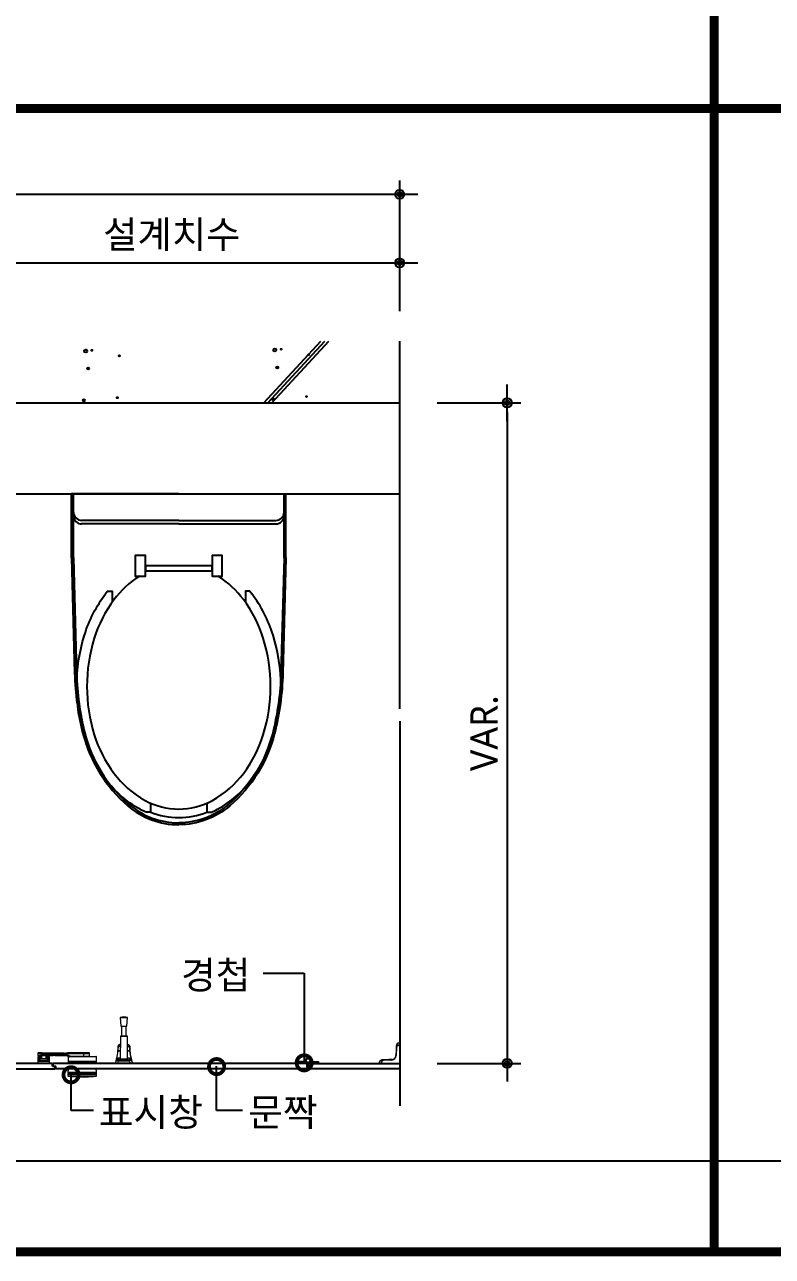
# Model space of a CAD drawing. Extents: x -256 to 8104, y -176 to 5714.
# Drawn here: x 3809 to 4629, y 2764 to 4116 of the extents above; entities that cross this region are included whole.
import ezdxf
from ezdxf.enums import TextEntityAlignment as Align

# ---------------------------------------------------------------- set-up
doc = ezdxf.new("R2010")
doc.units = 0
doc.header["$LTSCALE"] = 30
doc.layers.get('0').update_dxf_attribs({"linetype": 'CONTINUOUS'})
doc.layers.get('DEFPOINTS').update_dxf_attribs({"linetype": 'CONTINUOUS'})
for name, color, linetype in [('0_toilet', 6, 'CONTINUOUS'), ('DIM', 7, 'CONTINUOUS'), ('HAT', 8, 'CONTINUOUS'), ('경첩', 4, 'CONTINUOUS'), ('문자', 3, 'CONTINUOUS'), ('부자재', 4, 'CONTINUOUS'), ('옷걸이', 4, 'CONTINUOUS'), ('잠금쇠(회전형)', 4, 'CONTINUOUS'), ('치수', 1, 'CONTINUOUS'), ('해치', 8, 'CONTINUOUS')]:
    doc.layers.add(name, color=color, linetype=linetype)
doc.styles.add('돋움', font='malgun.ttf')
doc.dimstyles.new('10', dxfattribs={"dimscale": 10, "dimtxt": 3, "dimasz": 1, "dimexe": 1.5, "dimexo": 2, "dimgap": 1, "dimtad": 1, "dimdec": 0, "dimlunit": 6, "dimtxsty": '돋움', "dimblk": 'DIMDOT', "dimcen": -1, "dimdle": 1.5, "dimclrt": 3, "dimazin": 3, "dimtfac": 1, "dimtdec": 0, "dimtix": 1, "dimtmove": 2, "dimatfit": 3, "dimldrblk": 'DIMDOT', "dimarcsym": 0})

# ---------------------------------------------------------------- blocks, each defined once
blk = doc.blocks.new('DIMDOT')
at = {"linetype": 'Continuous'}
blk.add_line((-2, 0), (2, 0), dxfattribs=at)
for radius in [0.5, 0.25]:
    blk.add_circle((0, 0), radius, dxfattribs=at)
blk = doc.blocks.new('*D588')
at = {"layer": 'DEFPOINTS', "color": 0}
for p in [(32562.7, -3123.2), (32562.7, -3848.2), (32659.6, -3848.2)]:
    blk.add_point(p, dxfattribs=at)
at = {"layer": 'DIM', "color": 0, "lineweight": -2, "ltscale": 10}
for p, q in [((32582.7, -3123.2), (32674.6, -3123.2)), ((32659.6, -3133.2), (32659.6, -3838.2)), ((32582.7, -3848.2), (32674.6, -3848.2))]:
    blk.add_line(p, q, dxfattribs=at)
at = {"layer": 'DIM', "color": 0, "lineweight": -2, "xscale": 10, "yscale": 10, "zscale": 10}
for p, rotation in [((32659.6, -3123.2), 90), ((32659.6, -3848.2), 270)]:
    blk.add_blockref('DIMDOT', p, dxfattribs=dict(at, rotation=rotation))
at = {"layer": 'DIM', "color": 3, "insert": (32634.4, -3485.7), "char_height": 30, "attachment_point": 5, "rotation": 90, "style": '돋움'}
blk.add_mtext('VAR.', dxfattribs=at)
blk = doc.blocks.new('_DOTSMALL')
at = {"color": 0, "linetype": 'ByBlock', "const_width": 0.5}
blk.add_lwpolyline([(-0.0625, 0, 1), (0.0625, 0, 1)], format="xyb", close=True, dxfattribs=at)
blk = doc.blocks.new('A$C63EC304E')
at = {"layer": '치수', "color": 1, "xscale": 2.5, "yscale": 2.5, "zscale": 2.5, "rotation": 234.3098741996962}
blk.add_blockref('_DOTSMALL', (0.31, 0.31), dxfattribs=at)
blk = doc.blocks.new('A$C2BC9653E')
at = {"layer": '치수', "xscale": 0.3333333333333333, "yscale": 0.3333333333333333, "zscale": 0.3333333333333333}
blk.add_blockref('A$C63EC304E', (0, 0), dxfattribs=at)
blk = doc.blocks.new('A$C7FC71301')
at = {"layer": '치수', "rotation": 180}
blk.add_blockref('A$C2BC9653E', (0.208, 0.208), dxfattribs=at)
blk = doc.blocks.new('A$C4A20372B')
at = {"layer": '치수'}
blk.add_blockref('A$C7FC71301', (0, 0), dxfattribs=at)
blk = doc.blocks.new('A$C566469F5')
at = {"layer": '치수'}
blk.add_blockref('A$C4A20372B', (0, 0), dxfattribs=at)
blk = doc.blocks.new('A$C7E317CD4')
at = {"layer": '해치', "xscale": 2, "yscale": 2, "zscale": 2}
blk.add_blockref('A$C566469F5', (0, 0), dxfattribs=at)
blk = doc.blocks.new('A$C601D7F27')
at = {"layer": '치수'}
blk.add_blockref('A$C7E317CD4', (0, 0), dxfattribs=at)
blk = doc.blocks.new('A$C38802C08')
at = {"layer": '치수'}
blk.add_blockref('A$C601D7F27', (0, 0), dxfattribs=at)
blk = doc.blocks.new('*D589')
at = {"layer": 'DEFPOINTS', "color": 0}
for p in [(32541.7, -2969.6), (32041.7, -3042.7), (32541.7, -3042.7)]:
    blk.add_point(p, dxfattribs=at)
at = {"layer": 'DIM', "color": 0, "lineweight": -2, "ltscale": 10}
for p, q in [((32041.7, -3022.7), (32041.7, -2954.6)), ((32541.7, -3022.7), (32541.7, -2954.6)), ((32051.7, -2969.6), (32531.7, -2969.6))]:
    blk.add_line(p, q, dxfattribs=at)
at = {"layer": 'DIM', "color": 0, "lineweight": -2, "xscale": 10, "yscale": 10, "zscale": 10, "rotation": 180}
blk.add_blockref('DIMDOT', (32041.7, -2969.6), dxfattribs=at)
at = {"layer": 'DIM', "color": 0, "lineweight": -2, "xscale": 10, "yscale": 10, "zscale": 10}
blk.add_blockref('DIMDOT', (32541.7, -2969.6), dxfattribs=at)
at = {"layer": 'DIM', "color": 3, "insert": (32291.7, -2940), "char_height": 30, "attachment_point": 5, "style": '돋움'}
blk.add_mtext('설계치수', dxfattribs=at)
blk = doc.blocks.new('*D590')
at = {"layer": 'DEFPOINTS', "color": 0}
for p in [(32541.7, -2894.3), (31041.7, -3042.7), (32541.7, -3042.7)]:
    blk.add_point(p, dxfattribs=at)
at = {"layer": 'DIM', "color": 0, "lineweight": -2, "ltscale": 10}
for p, q in [((31041.7, -3022.7), (31041.7, -2879.3)), ((32541.7, -3022.7), (32541.7, -2879.3)), ((31051.7, -2894.3), (32531.7, -2894.3))]:
    blk.add_line(p, q, dxfattribs=at)
at = {"layer": 'DIM', "color": 0, "lineweight": -2, "xscale": 10, "yscale": 10, "zscale": 10, "rotation": 180}
blk.add_blockref('DIMDOT', (31041.7, -2894.3), dxfattribs=at)
at = {"layer": 'DIM', "color": 0, "lineweight": -2, "xscale": 10, "yscale": 10, "zscale": 10}
blk.add_blockref('DIMDOT', (32541.7, -2894.3), dxfattribs=at)
at = {"layer": 'DIM', "color": 3, "insert": (31791.7, -2864.6), "char_height": 30, "attachment_point": 5, "style": '돋움'}
blk.add_mtext('설계치수', dxfattribs=at)
blk = doc.blocks.new('A$C10E41893')
at = {"layer": '부자재'}
for p, q in [((6.5, 0), (6.5, 196)), ((123.3, 196), (6.5, 196)), ((123.3, 192.5), (6.5, 192.5)), ((54.8, 0), (54.8, 177.5)), ((61.4, 0), (61.4, 177.5)), ((6.5, 0), (6.5, -196)), ((54.8, 0), (54.8, -177.5)), ((61.4, 0), (61.4, -177.5)), ((123.3, -192.5), (6.5, -192.5)), ((123.3, -196), (6.5, -196))]:
    blk.add_line(p, q, dxfattribs=at)
for points in [[(122.7, 196, -0.012538), (123.3, 196), (334.6, 190.3, -0.055395), (444.7, 175.1, -0.154276), (576.9, 93.3, -0.179504), (611.5, 0, -0.179504)], [(122.8, 192.5, -0.012538), (123.2, 192.5), (334.5, 186.8, -0.055395), (443.8, 171.7, -0.154276), (574.3, 91, -0.179504), (608, 0, -0.179504)], [(572, 51.4), (588.8, 51.4), (588.8, 59.6, 0.021185), (583.3, 70.7, 0.106084), (528.4, 133.7, 0.085733), (452.6, 172.4, 0.075373), (358.7, 186.6, 0.075373), (264.8, 172.4, 0.085733), (189, 133.7, 0.007337), (184.4, 130.1), (184.4, 122), (204.7, 122)], [(156.7, -72, 0.089162), (200.2, -118.7, 0.085733), (270.3, -154.5, 0.075373), (358.7, -167.9, 0.075373), (447.1, -154.5, 0.085733), (517.2, -118.7, 0.106084), (567, -61.6, 0.126931), (582.8, 0, 0.126931), (567, 61.6, 0.106084), (517.2, 118.7, 0.085733), (447.1, 154.5, 0.075373), (358.7, 167.9, 0.075373), (270.3, 154.5, 0.085733), (200.2, 118.7, 0.089162), (156.7, 72)], [(588.8, -51.4, 0.090214), (598.2, 0, 0.090214), (588.8, 51.4, 0.106084)], [(122.7, -196, 0.012538), (123.3, -196), (334.6, -190.3, 0.055395), (444.7, -175.1, 0.154276), (576.9, -93.3, 0.179504), (611.5, 0, 0.179504)], [(122.8, -192.5, 0.012538), (123.2, -192.5), (334.5, -186.8, 0.055395), (443.8, -171.7, 0.154276), (574.3, -91, 0.179504), (608, 0, 0.179504)], [(572, -51.4), (588.8, -51.4), (588.8, -59.6, -0.021185), (583.3, -70.7, -0.106084), (528.4, -133.7, -0.085733), (452.6, -172.4, -0.075373), (358.7, -186.6, -0.075373), (264.8, -172.4, -0.085733), (189, -133.7, -0.007337), (184.4, -130.1), (184.4, -122), (204.7, -122)]]:
    blk.add_lwpolyline(points, format="xyb", dxfattribs=at)
blk.add_lwpolyline([(138, -60.8), (119.3, -60.8), (119.3, -79.5), (156.7, -79.5), (156.7, -60.8), (138, -60.8), (147.3, -60.8), (147.3, 60.8), (138, 60.8), (156.7, 60.8), (156.7, 79.5), (119.3, 79.5), (119.3, 60.8), (138, 60.8), (138, -60.8), (119.3, -60.8)], dxfattribs=at)
for centre, start, end in [((39.8, 177.5), 0, 90), ((46.4, 177.5), 0, 90), ((39.8, -177.5), 270, 0), ((46.4, -177.5), 270, 0)]:
    blk.add_arc(centre, 15, start, end, dxfattribs=at)
blk = doc.blocks.new('AURA_23', base_point=(28321.5, -6824.2))
for p, q in [((32541.7, -3459), (32541.7, -3055.4)), ((31041.7, -3123.2), (32541.7, -3123.2)), ((31041.7, -3223.2), (32541.7, -3223.2)), ((32541.7, -3472.4), (32541.7, -3894.9))]:
    blk.add_line(p, q)
at = {"color": 8}
for p, q in [((30805.6, -3955), (32768.2, -3955)), ((32768.2, -3955), (34153.5, -3955))]:
    blk.add_line(p, q, dxfattribs=at)
at = {"color": 8, "const_width": 10}
for points in [[(32886.6, -4055), (32886.6, -1285.8)], [(30805.6, -2800.1), (34153.5, -2800.1)], [(28368.9, -4055), (34153.5, -4055)]]:
    blk.add_lwpolyline(points, dxfattribs=at)
at = {"layer": '0_toilet'}
for p, q in [((32160.7, -3848.2), (31931.7, -3848.2)), ((32160.7, -3851.2), (32160.7, -3848.2)), ((32160.7, -3851.2), (32164.4, -3851.2)), ((32440.3, -3848.2), (32161.4, -3848.2)), ((32161.4, -3851.2), (32161.4, -3848.2)), ((32163.7, -3854.2), (32163.7, -3851.2)), ((32164.4, -3854.2), (32164.4, -3851.2)), ((32440.3, -3854.2), (32440.3, -3848.2)), ((32441.8, -3848.2), (32541.7, -3848.2)), ((32441.8, -3854.2), (32441.8, -3848.2)), ((31931.7, -3854.2), (32163.7, -3854.2)), ((32440.3, -3854.2), (32164.4, -3854.2)), ((32541.7, -3854.2), (32441.8, -3854.2))]:
    blk.add_line(p, q, dxfattribs=at)
at = {"layer": '경첩', "color": 4, "linetype": 'Continuous', "lineweight": 15}
for p, q in [((32540.6, -3825.9), (32540.6, -3825.7)), ((32541.7, -3825.7), (32540.6, -3825.7)), ((32541.7, -3825.9), (32541.7, -3825.7)), ((32537.5, -3838.7), (32537.4, -3839.4)), ((32537.6, -3836.6), (32537.5, -3837)), ((32537.5, -3837), (32537.8, -3837.3)), ((32537.5, -3837.3), (32537.8, -3837.5)), ((32537.5, -3837.3), (32537.5, -3838.2)), ((32537.5, -3838.2), (32537.7, -3838.4)), ((32537.5, -3838.2), (32537.5, -3838.3)), ((32537.5, -3838.3), (32537.7, -3838.5)), ((32537.5, -3838.3), (32537.5, -3838.6)), ((32537.5, -3838.6), (32537.7, -3838.9)), ((32537.5, -3838.6), (32537.5, -3838.7)), ((32537.5, -3838.7), (32537.7, -3839)), ((32537.7, -3833.7), (32537.6, -3836.6)), ((32537.6, -3836.6), (32537.8, -3836.8)), ((32537.6, -3836.6), (32537.8, -3836.9)), ((32538.1, -3830.4), (32537.7, -3839.4)), ((32537.7, -3832.7), (32538, -3833)), ((32537.7, -3832.7), (32537.7, -3833.4)), ((32537.7, -3833.4), (32538, -3833.6)), ((32537.7, -3833.7), (32537.9, -3834)), ((32537.9, -3829), (32537.8, -3831.7)), ((32537.8, -3831.7), (32538, -3832)), ((32537.8, -3832.4), (32538, -3832.6)), ((32537.9, -3829), (32538.2, -3829.3)), ((32537.9, -3839.4), (32538.4, -3830.4)), ((32538, -3828.4), (32538.2, -3828.6)), ((32538.2, -3827.9), (32538.1, -3830.4)), ((32538.4, -3829.4), (32538.5, -3827.9)), ((32540.5, -3828.2), (32540.5, -3828.1)), ((32540.5, -3828.1), (32541.7, -3828.1)), ((32540.5, -3828.2), (32540.5, -3828.4)), ((32541.7, -3828.2), (32540.5, -3828.2)), ((32540.5, -3828.4), (32541.7, -3828.4)), ((32540.6, -3825.9), (32541.7, -3825.9)), ((32541.7, -3828.1), (32541.7, -3825.9)), ((32541.7, -3828.4), (32541.7, -3828.2)), ((32541.7, -3828.4), (32541.7, -3846.7)), ((32519.5, -3847), (32519.2, -3847)), ((32519.2, -3847), (32519.2, -3848.2)), ((32519.2, -3848.2), (32519.5, -3848.2)), ((32519.5, -3848.2), (32519.5, -3847)), ((32519.5, -3848.2), (32521.6, -3848.2)), ((32523.9, -3844.6), (32521.4, -3844.7)), ((32521.5, -3844.9), (32522.9, -3844.9)), ((32521.6, -3848.2), (32521.6, -3846.9)), ((32521.6, -3846.9), (32521.7, -3846.9)), ((32521.7, -3846.9), (32522, -3846.9)), ((32521.7, -3846.9), (32521.7, -3848.2)), ((32521.7, -3848.2), (32522, -3848.2)), ((32521.9, -3844.5), (32522, -3844.4)), ((32521.9, -3844.5), (32522.1, -3844.7)), ((32525.2, -3844.3), (32522, -3844.4)), ((32522, -3848.2), (32522, -3846.9)), ((32540.2, -3848.2), (32522, -3848.2)), ((32532.9, -3844.2), (32523.9, -3844.6)), ((32524, -3844.8), (32532.9, -3844.4)), ((32525.2, -3844.3), (32525.5, -3844.5)), ((32525.9, -3844.2), (32526.2, -3844.5)), ((32526.3, -3844.2), (32526.5, -3844.5)), ((32529.6, -3844.1), (32526.9, -3844.2)), ((32526.9, -3844.2), (32527.2, -3844.4)), ((32529.6, -3844.1), (32529.9, -3844.3)), ((32530.3, -3844), (32530.5, -3844.3)), ((32530.6, -3844), (32530.9, -3844.2)), ((32532.7, -3843.9), (32531.3, -3844)), ((32531.3, -3844), (32531.6, -3844.2)), ((32532.7, -3843.9), (32532.9, -3844.2)), ((32532.9, -3843.9), (32532.7, -3843.9)), ((32533.9, -3843.7), (32534.1, -3843.9)), ((32534.4, -3843.6), (32534.6, -3843.8)), ((32534.7, -3843.5), (32534.9, -3843.7)), ((32535.2, -3843.2), (32535.3, -3843.4)), ((32535.4, -3843.1), (32535.5, -3843.3)), ((32536.5, -3842), (32536.6, -3842.2)), ((32536.6, -3841.8), (32536.8, -3842)), ((32536.9, -3841.4), (32537.1, -3841.6)), ((32537, -3841.2), (32537.2, -3841.4)), ((32537.2, -3840.8), (32537.4, -3841)), ((32537.5, -3840.5), (32537.3, -3840.2)), ((32537.3, -3840.2), (32537.5, -3840.4)), ((32537.4, -3839.6), (32537.6, -3839.9)), ((32537.4, -3839.9), (32537.6, -3840.1))]:
    blk.add_line(p, q, dxfattribs=at)
at = {"layer": '경첩', "color": 4, "linetype": 'Continuous', "lineweight": 15, "flags": 128}
for points in [[(32537.5, -3837), (32537.5, -3837.1), (32537.5, -3837.2), (32537.5, -3837.3)], [(32537.6, -3836.6), (32537.6, -3836.6), (32537.6, -3836.6)], [(32537.8, -3831.7), (32537.8, -3831.8), (32537.8, -3832), (32537.8, -3832.1), (32537.8, -3832.2), (32537.8, -3832.3), (32537.8, -3832.3), (32537.8, -3832.4), (32537.8, -3832.4)], [(32537.9, -3828.5), (32538, -3828.5), (32538, -3828.5), (32538, -3828.5), (32538, -3828.4), (32538, -3828.4), (32538, -3828.4), (32538, -3828.4), (32538, -3828.4)], [(32537.9, -3828.5), (32537.9, -3828.6), (32537.9, -3828.7), (32537.9, -3828.9), (32537.9, -3829)], [(32538.1, -3830.4), (32538.1, -3830.4), (32538.1, -3830.4), (32538.1, -3830.4), (32538.2, -3830.4), (32538.2, -3830.4), (32538.3, -3830.4), (32538.3, -3830.4), (32538.4, -3830.4)], [(32538.5, -3827.9), (32538.4, -3827.9), (32538.4, -3827.9), (32538.3, -3827.9), (32538.3, -3827.9), (32538.3, -3827.9), (32538.2, -3827.9), (32538.2, -3827.9), (32538.2, -3827.9)], [(32521.5, -3844.9), (32521.5, -3844.9), (32521.5, -3844.8), (32521.5, -3844.8), (32521.5, -3844.8), (32521.5, -3844.7), (32521.4, -3844.7), (32521.4, -3844.7), (32521.4, -3844.7)], [(32523.9, -3844.6), (32523.9, -3844.6), (32523.9, -3844.6), (32524, -3844.6), (32524, -3844.6), (32524, -3844.7), (32524, -3844.7), (32524, -3844.8), (32524, -3844.8)], [(32525.9, -3844.2), (32525.9, -3844.2), (32525.9, -3844.2), (32525.8, -3844.2), (32525.7, -3844.2), (32525.6, -3844.2), (32525.5, -3844.3), (32525.4, -3844.3), (32525.2, -3844.3)], [(32526.9, -3844.2), (32526.8, -3844.2), (32526.7, -3844.2), (32526.6, -3844.2), (32526.5, -3844.2), (32526.4, -3844.2), (32526.3, -3844.2), (32526.3, -3844.2), (32526.3, -3844.2), (32526.3, -3844.2)], [(32530.3, -3844), (32530.3, -3844), (32530.3, -3844), (32530.2, -3844), (32530.1, -3844), (32530, -3844), (32529.9, -3844), (32529.8, -3844.1), (32529.6, -3844.1)], [(32531.3, -3844), (32531.2, -3844), (32531.1, -3844), (32530.9, -3844), (32530.8, -3844), (32530.8, -3844), (32530.7, -3844), (32530.7, -3844), (32530.6, -3844)], [(32532.9, -3844.2), (32532.9, -3844.2), (32532.9, -3844.2), (32532.9, -3844.2), (32532.9, -3844.2), (32532.9, -3844.3), (32532.9, -3844.3), (32532.9, -3844.4), (32532.9, -3844.4)], [(32537.3, -3840.2), (32537.3, -3840.2), (32537.3, -3840.2)], [(32537.4, -3839.6), (32537.4, -3839.8), (32537.4, -3839.9)], [(32537.7, -3839.4), (32537.7, -3839.4), (32537.7, -3839.4), (32537.7, -3839.4), (32537.8, -3839.4), (32537.8, -3839.4), (32537.8, -3839.4), (32537.9, -3839.4), (32537.9, -3839.4)]]:
    blk.add_lwpolyline(points, dxfattribs=at)
at = {"layer": '경첩', "color": 4, "linetype": 'Continuous', "lineweight": 15}
for centre, radius, start, end in [((32540.6, -3828), 2.35, 90, 177.3017), ((32540.5, -3830.5), 2.35, 90, 177.3017), ((32540.5, -3830.5), 2.1, 90, 177.3017), ((32540.6, -3828), 2.1, 90, 177.3017), ((32521.6, -3847), 2.35, 92.6983, 180), ((32521.6, -3847), 2.1, 92.6983, 180), ((32524.1, -3846.9), 2.35, 92.6983, 180), ((32524.1, -3846.9), 2.1, 92.6983, 180), ((32532.7, -3839.2), 5.25, 272.6983, 357.3017), ((32532.7, -3839.2), 5, 272.6983, 357.3017), ((32532.7, -3839.2), 4.75, 272.6983, 285), ((32532.7, -3839.2), 4.75, 284.9998, 291.7506), ((32532.7, -3839.2), 4.75, 294.9948, 301.2998), ((32532.7, -3839.2), 4.75, 301.2991, 304.3858), ((32532.7, -3839.2), 4.75, 304.3849, 322.5608), ((32532.7, -3839.2), 4.75, 322.5612, 325.6145), ((32532.7, -3839.2), 4.75, 325.6151, 331.8264), ((32532.7, -3839.2), 4.75, 335.0052, 340.234), ((32532.7, -3839.2), 4.75, 340.234, 346.7569), ((32532.7, -3839.2), 4.75, 346.8377, 351.3944), ((32532.7, -3839.2), 4.75, 354.0912, 357.3017), ((32540.2, -3846.7), 1.5, 270, 0)]:
    blk.add_arc(centre, radius, start, end, dxfattribs=at)
at = {"layer": '부자재'}
for p, q in [((32429.6, -3847.3), (32429.6, -3848.2)), ((32440.3, -3848.2), (32429.6, -3848.2)), ((32437.4, -3846.1), (32430.2, -3846.6)), ((32430.9, -3847.1), (32430.9, -3848.2)), ((32441.1, -3847.6), (32441.1, -3848.4)), ((32441.3, -3848.4), (32441.1, -3848.4)), ((32441.3, -3847.6), (32441.3, -3848.4)), ((32441.8, -3848.1), (32441.8, -3848.2)), ((32441.8, -3848.2), (32452.8, -3848.2)), ((32444.1, -3846), (32452.2, -3846.6)), ((32451.5, -3847.1), (32451.5, -3848.2)), ((32452.8, -3847.3), (32452.8, -3848.2))]:
    blk.add_line(p, q, dxfattribs=at)
at = {"layer": '부자재', "color": 1}
blk.add_circle((32441.2, -3845), 2.34, dxfattribs=at)
at = {"layer": '부자재'}
for centre, radius, start, end in [((32430.3, -3847.3), 0.7, 101.7765, 181.6712), ((32431.7, -3847.3), 0.884, 113.4077, 164.5497), ((32437.3, -3844.8), 1.29, 272.9231, 352.4724), ((32441.2, -3845), 2.62, 270, 180), ((32441.6, -3849.2), 1.65, 102.5267, 141.5475), ((32440.8, -3849.2), 1.65, 43.1003, 77.4733), ((32441.3, -3845.3), 2.86, 280.084, 345.9792), ((32445.1, -3844.8), 1.29, 187.5276, 267.0769), ((32450.7, -3847.3), 0.884, 15.4503, 67.3004), ((32452.1, -3847.3), 0.7, 358.3288, 78.2235)]:
    blk.add_arc(centre, radius, start, end, dxfattribs=at)
at = {"layer": '옷걸이', "lineweight": 15}
for p, q in [((32235.1, -3797.8), (32235.9, -3807.3)), ((32235.1, -3797.8), (32243.1, -3797.8)), ((32242.4, -3807.3), (32243.1, -3797.8)), ((32235.9, -3807.3), (32242.4, -3807.3)), ((32236.6, -3807.3), (32236.6, -3818.2)), ((32241.6, -3818.2), (32241.6, -3807.3)), ((32235.4, -3818.4), (32235.2, -3843.7)), ((32242.9, -3818.4), (32235.4, -3818.4)), ((32235.6, -3818.2), (32239.1, -3818.2)), ((32239.1, -3818.2), (32242.6, -3818.2)), ((32243.1, -3843.7), (32242.9, -3818.4)), ((32235.2, -3834.6), (32232.8, -3834.6)), ((32232.9, -3833.9), (32235.2, -3833.9)), ((32235.3, -3827.5), (32235.2, -3827.5)), ((32235.2, -3827.5), (32235.2, -3827.6)), ((32235.3, -3827.6), (32235.2, -3827.6)), ((32235.2, -3829.2), (32235.2, -3829.5)), ((32235.2, -3829.2), (32235.3, -3829.2)), ((32235.3, -3829.5), (32235.2, -3829.5)), ((32243.1, -3827.5), (32243, -3827.5)), ((32243.1, -3827.6), (32243, -3827.6)), ((32243, -3829.2), (32243, -3829.5)), ((32243, -3829.2), (32243, -3829.2)), ((32243, -3829.5), (32243, -3829.5)), ((32243, -3833.9), (32245.4, -3833.9)), ((32245.5, -3834.6), (32243, -3834.6)), ((32243.1, -3827.5), (32243.1, -3827.6)), ((32229.6, -3848.2), (32230.5, -3845.6)), ((32232, -3848.2), (32229.6, -3848.2)), ((32230.5, -3845.6), (32230.5, -3845.6)), ((32230.5, -3845.6), (32230.5, -3845.6)), ((32231.5, -3844.8), (32231.3, -3844.8)), ((32232.9, -3842.8), (32231.4, -3842.8)), ((32232.9, -3842.8), (32231.4, -3842.8)), ((32231.4, -3844.9), (32231.4, -3844.9)), ((32246.8, -3844.9), (32231.4, -3844.9)), ((32232.8, -3845.6), (32232, -3848.2)), ((32246.3, -3848.2), (32232, -3848.2)), ((32232.8, -3843.3), (32232.9, -3842.8)), ((32232.8, -3845.6), (32232.8, -3844.9)), ((32232.8, -3844.9), (32245.4, -3844.9)), ((32245.4, -3845.6), (32232.8, -3845.6)), ((32243.9, -3843.7), (32234.4, -3843.7)), ((32246.8, -3842.8), (32245.4, -3842.8)), ((32245.4, -3842.8), (32245.4, -3843.3)), ((32246.8, -3842.8), (32245.4, -3842.8)), ((32245.4, -3845.6), (32245.4, -3844.9)), ((32246.3, -3848.2), (32245.4, -3845.6)), ((32248.6, -3848.2), (32246.3, -3848.2)), ((32246.9, -3844.8), (32246.8, -3844.8)), ((32246.8, -3844.9), (32246.8, -3844.9)), ((32246.9, -3844.9), (32246.9, -3844.8)), ((32247.8, -3845.6), (32248.6, -3848.2)), ((32247.8, -3845.6), (32247.8, -3845.6)), ((32247.8, -3845.6), (32247.8, -3845.6))]:
    blk.add_line(p, q, dxfattribs=at)
at = {"layer": '옷걸이', "lineweight": 15, "flags": 128}
for points in [[(32232.5, -3834.6), (32232.5, -3834.6), (32232.6, -3834.6), (32232.6, -3834.6), (32232.6, -3834.6), (32232.7, -3834.6), (32232.7, -3834.6), (32232.7, -3834.6), (32232.8, -3834.6)], [(32235.2, -3827.6), (32235.1, -3827.5), (32234.8, -3827.6), (32234.5, -3827.6), (32234.2, -3827.7), (32233.9, -3827.8), (32233.6, -3827.9), (32233.4, -3828.1), (32233.1, -3828.3), (32233, -3828.5), (32232.8, -3828.7), (32232.7, -3828.9), (32232.7, -3829.2), (32232.7, -3829.2)], [(32235.2, -3827.6), (32234.8, -3827.7), (32234.4, -3827.7), (32234, -3827.8), (32233.6, -3828), (32233.3, -3828.2), (32233.1, -3828.4), (32232.9, -3828.6), (32232.8, -3828.9), (32232.7, -3829.2), (32232.7, -3829.3)], [(32232.7, -3830.8), (32232.7, -3830.5), (32232.9, -3830.2), (32233, -3830), (32233.3, -3829.8), (32233.6, -3829.6), (32233.9, -3829.4), (32234.3, -3829.3), (32234.7, -3829.2), (32235.2, -3829.2)], [(32235.2, -3829.5), (32234.7, -3829.6), (32234.4, -3829.6), (32234, -3829.7), (32233.7, -3829.9), (32233.5, -3830.1), (32233.2, -3830.3), (32233.1, -3830.5), (32233, -3830.7), (32233, -3831)], [(32243, -3829.2), (32243.5, -3829.2), (32243.9, -3829.3), (32244.3, -3829.4), (32244.6, -3829.5), (32244.9, -3829.7), (32245.2, -3829.9), (32245.4, -3830.2), (32245.5, -3830.4), (32245.5, -3830.8)], [(32245.3, -3831), (32245.2, -3830.7), (32245.1, -3830.4), (32245, -3830.2), (32244.7, -3830), (32244.5, -3829.8), (32244.1, -3829.7), (32243.8, -3829.6), (32243.4, -3829.5), (32243, -3829.5)], [(32245.6, -3829.3), (32245.6, -3829.3), (32245.5, -3829), (32245.5, -3828.8), (32245.4, -3828.6), (32245.2, -3828.4), (32245, -3828.2), (32244.8, -3828), (32244.6, -3827.9), (32244.3, -3827.8), (32244, -3827.7), (32243.6, -3827.6), (32243.3, -3827.6), (32243.1, -3827.6)], [(32245.6, -3829.3), (32245.5, -3829), (32245.4, -3828.7), (32245.3, -3828.5), (32245, -3828.3), (32244.7, -3828.1), (32244.4, -3827.9), (32244, -3827.8), (32243.6, -3827.7), (32243.1, -3827.6), (32243.1, -3827.6)], [(32245.7, -3834.6), (32245.7, -3834.6), (32245.7, -3834.6), (32245.7, -3834.6), (32245.6, -3834.6), (32245.6, -3834.6), (32245.6, -3834.6), (32245.5, -3834.6), (32245.5, -3834.6)], [(32231.2, -3843), (32231.2, -3843), (32231.2, -3843)], [(32231.4, -3844.8), (32231.3, -3844.8), (32231.3, -3844.9)], [(32231.4, -3842.8), (32231.4, -3842.8), (32231.4, -3842.8)], [(32231.5, -3844.8), (32231.4, -3844.9), (32231.4, -3844.9)], [(32231.4, -3844.8), (32231.4, -3844.8), (32231.5, -3844.8)], [(32233.6, -3844.9), (32233.2, -3844.9), (32233, -3844.8), (32232.9, -3844.8), (32233, -3844.8), (32233.3, -3844.7), (32233.4, -3844.7)], [(32235.2, -3842.4), (32234.6, -3842.4), (32233.3, -3842.5)], [(32245, -3842.5), (32243.4, -3842.4), (32243.1, -3842.4)], [(32244.9, -3844.7), (32245.1, -3844.8), (32245.3, -3844.8), (32245.3, -3844.8), (32245.2, -3844.9), (32244.8, -3844.9), (32244.4, -3844.9)], [(32246.8, -3844.9), (32246.8, -3844.9), (32246.8, -3844.8)], [(32246.9, -3844.8), (32246.8, -3844.8), (32246.8, -3844.8)]]:
    blk.add_lwpolyline(points, dxfattribs=at)
at = {"layer": '옷걸이', "lineweight": 15}
for centre, radius, start, end in [((32239.1, -3808.1), 11, 68.7607, 111.2393), ((32235.6, -3818.4), 0.25, 90, 179.5), ((32242.6, -3818.4), 0.25, 0.5, 90), ((32179.9, -3830.4), 52.8, 346.2317, 355.4136), ((32179.9, -3830.4), 53, 346.5097, 355.4136), ((32179.9, -3830.4), 52.8, 355.4136, 356.451), ((32179.9, -3830.4), 52.8, 356.4511, 359.6096), ((32232.8, -3833.7), 0.23, 185.4574, 275.1888), ((32179.9, -3830.4), 52.8, 359.6096, 1.2369), ((32232.9, -3830.7), 0.227, 188.2087, 276.392), ((32198.9, -3831.2), 34.1, 354.2736, 355.5668), ((32179.9, -3830.6), 53, 356.4511, 359.6096), ((32179.9, -3828.8), 55.3, 359.6189, 1.2073), ((32298.3, -3828.8), 55.3, 178.7927, 180.3811), ((32245.3, -3830.7), 0.227, 263.608, 351.7913), ((32298.3, -3830.6), 53, 180.3904, 183.5489), ((32245.4, -3833.7), 0.23, 264.8112, 354.5426), ((32279.4, -3831.2), 34.1, 184.4333, 185.7264), ((32298.3, -3830.4), 52.8, 178.7631, 180.3904), ((32298.3, -3830.4), 52.8, 180.3904, 183.5489), ((32298.3, -3830.4), 53, 184.5864, 193.4903), ((32298.3, -3830.4), 52.8, 183.5489, 184.5865), ((32298.3, -3830.4), 52.8, 184.5864, 193.7683), ((32181.2, -3830.8), 51.5, 343.2376, 346.2577), ((32231.6, -3846), 1.17, 101.397, 160.6752), ((32231.4, -3845.9), 1, 89.9937, 161.8081), ((32181.6, -3830.6), 51.3, 343.5226, 346.2377), ((32231.4, -3843), 0.25, 90.2728, 166.2395), ((32231.4, -3843), 0.247, 89.2585, 165.9158), ((32231, -3843), 1.81, 282.0607, 352.5143), ((32230.9, -3842.6), 2.24, 284.8265, 3.5932), ((32233.2, -3842.8), 0.376, 79.9393, 150.5456), ((32233.1, -3842.8), 0.248, 89.5881, 179.723), ((32233.3, -3842.8), 0.307, 84.7786, 118.9817), ((32233, -3843.4), 1.43, 284.1057, 346.9245), ((32239.3, -3443.8), 401.1, 269.1968, 270.7316), ((32245.3, -3843.4), 1.44, 193.1186, 255.9655), ((32245, -3842.9), 0.4, 32.0092, 97.8083), ((32245, -3842.7), 0.271, 58.6344, 97.6053), ((32247.4, -3842.6), 2.24, 176.3909, 255.1894), ((32245.1, -3842.8), 0.248, 0.277, 90.4119), ((32247.2, -3843.1), 1.8, 186.7864, 258.2605), ((32246.8, -3843), 0.25, 13.7617, 89.4531), ((32246.8, -3843), 0.247, 14.0842, 90.7415), ((32296.5, -3830.6), 51.2, 193.7584, 196.469), ((32246.8, -3845.9), 1, 18.1919, 90.0063), ((32246.7, -3846), 1.16, 19.2937, 79.3942), ((32297.3, -3830.7), 51.7, 193.7493, 196.7564)]:
    blk.add_arc(centre, radius, start, end, dxfattribs=at)
at = {"layer": '잠금쇠(회전형)', "linetype": 'Continuous', "lineweight": 15}
for p, q in [((32144.9, -3837.1), (32144.9, -3839.6)), ((32147.3, -3836.6), (32145.4, -3836.6)), ((32173.7, -3836.8), (32151.2, -3836.8)), ((32173.7, -3836.8), (32151.2, -3836.8)), ((32151.2, -3836.8), (32151.2, -3836.8)), ((32151.2, -3837), (32195.2, -3837)), ((32151.2, -3837.5), (32151.2, -3837)), ((32151.2, -3837.5), (32151.2, -3839.1)), ((32195.2, -3837.5), (32151.2, -3837.5)), ((32177.6, -3839.1), (32151.2, -3839.1)), ((32173.7, -3836.8), (32173.7, -3836.8)), ((32200.9, -3836.6), (32177.6, -3836.6)), ((32195.2, -3837), (32195.2, -3837.5)), ((32195.2, -3840.1), (32195.2, -3837.5)), ((32201.4, -3840.1), (32201.4, -3837.1)), ((32144.9, -3839.6), (32148.2, -3839.6)), ((32144.9, -3841.2), (32144.9, -3848.2)), ((32145.3, -3841.2), (32144.9, -3841.2)), ((32144.9, -3848.2), (32157.4, -3848.2)), ((32145.3, -3846.2), (32145.3, -3841.2)), ((32145.3, -3841.2), (32145.8, -3841.2)), ((32157, -3846.2), (32145.3, -3846.2)), ((32145.4, -3840.7), (32145.8, -3840.7)), ((32145.8, -3841.2), (32145.8, -3840.7)), ((32145.8, -3840.7), (32147.7, -3840.7)), ((32145.8, -3841.2), (32145.8, -3845.7)), ((32147.7, -3841.2), (32145.8, -3841.2)), ((32145.8, -3845.7), (32145.9, -3845.7)), ((32145.9, -3841.7), (32147.7, -3841.7)), ((32145.9, -3845.7), (32145.9, -3841.7)), ((32146.4, -3842.2), (32145.9, -3841.7)), ((32145.9, -3845.7), (32146, -3845.7)), ((32146, -3845.7), (32156.4, -3845.7)), ((32146.4, -3842.2), (32146.4, -3845.7)), ((32147.7, -3842.2), (32146.4, -3842.2)), ((32146.9, -3843.2), (32146.9, -3844.7)), ((32154.1, -3843.2), (32146.9, -3843.2)), ((32146.9, -3844.7), (32154.1, -3844.7)), ((32147.2, -3842.9), (32153.9, -3842.9)), ((32153.9, -3844.9), (32147.2, -3844.9)), ((32147.7, -3841.2), (32147.7, -3840.7)), ((32147.7, -3840.7), (32148.7, -3840.7)), ((32147.7, -3841.7), (32147.7, -3841.2)), ((32148.2, -3841.2), (32147.7, -3841.2)), ((32147.7, -3841.7), (32147.7, -3842.2)), ((32147.7, -3841.7), (32148.2, -3841.7)), ((32148.7, -3842.2), (32147.7, -3842.2)), ((32148.2, -3839.6), (32148.2, -3839.6)), ((32148.2, -3841.2), (32148.2, -3841.7)), ((32148.7, -3841.2), (32148.2, -3841.2)), ((32148.2, -3841.7), (32148.7, -3841.7)), ((32148.7, -3840.1), (32148.7, -3842.9)), ((32153.7, -3842.9), (32153.7, -3840.1)), ((32153.7, -3840.7), (32154.7, -3840.7)), ((32154.2, -3841.2), (32153.7, -3841.2)), ((32153.7, -3841.7), (32154.2, -3841.7)), ((32154.7, -3842.2), (32153.7, -3842.2)), ((32153.9, -3842.9), (32155.2, -3842.9)), ((32155.2, -3844.9), (32153.9, -3844.9)), ((32155.4, -3843.2), (32154.1, -3843.2)), ((32154.1, -3844.7), (32155.4, -3844.7)), ((32154.2, -3839.6), (32161.4, -3839.6)), ((32154.7, -3841.2), (32154.2, -3841.2)), ((32154.2, -3841.7), (32154.2, -3841.2)), ((32154.2, -3841.7), (32154.7, -3841.7)), ((32154.7, -3840.7), (32154.7, -3841.2)), ((32154.7, -3840.7), (32156.6, -3840.7)), ((32156.6, -3841.2), (32154.7, -3841.2)), ((32154.7, -3841.2), (32154.7, -3841.7)), ((32154.7, -3841.7), (32156.4, -3841.7)), ((32154.7, -3841.7), (32154.7, -3842.2)), ((32155.9, -3842.2), (32154.7, -3842.2)), ((32155.4, -3844.7), (32155.4, -3843.2)), ((32156.4, -3841.7), (32155.9, -3842.2)), ((32155.9, -3845.7), (32155.9, -3842.2)), ((32156.4, -3841.7), (32156.4, -3845.7)), ((32156.4, -3845.7), (32156.4, -3845.7)), ((32156.4, -3845.7), (32156.6, -3845.7)), ((32156.6, -3840.7), (32156.6, -3841.2)), ((32156.6, -3840.7), (32156.9, -3840.7)), ((32156.6, -3845.7), (32156.6, -3841.2)), ((32156.6, -3841.2), (32157, -3841.2)), ((32157, -3841.2), (32157, -3846.2)), ((32157.4, -3841.2), (32157, -3841.2)), ((32157.4, -3848.2), (32157.4, -3841.2)), ((32163.4, -3839.6), (32176.4, -3839.6)), ((32176.4, -3839.6), (32176.4, -3839.6)), ((32177.9, -3841.2), (32177.9, -3846.1)), ((32208.9, -3846.1), (32177.9, -3846.1)), ((32177.9, -3846.2), (32177.9, -3847.9)), ((32177.9, -3846.2), (32208.9, -3846.2)), ((32177.9, -3847.9), (32208.9, -3847.9)), ((32208.7, -3848.2), (32178.2, -3848.2)), ((32179.3, -3840.6), (32179.2, -3840.4)), ((32208.9, -3841.1), (32179.4, -3841.1)), ((32180, -3840.6), (32180, -3840.1)), ((32180, -3840.1), (32195.2, -3840.1)), ((32180, -3840.6), (32208.4, -3840.6)), ((32185.7, -3846.1), (32185.7, -3846.2)), ((32195.2, -3840.6), (32195.2, -3840.1)), ((32195.2, -3840.1), (32201.4, -3840.1)), ((32201.2, -3846.2), (32201.2, -3846.1)), ((32205.8, -3846.2), (32205.8, -3846.1)), ((32207.9, -3846.2), (32207.9, -3846.1)), ((32207.9, -3846.2), (32207.9, -3846.1)), ((32208.9, -3846.1), (32208.9, -3841.1)), ((32208.9, -3847.9), (32208.9, -3846.2)), ((32177.7, -3858.2), (32177.7, -3859.2)), ((32209.2, -3858.2), (32177.7, -3858.2)), ((32209.2, -3859.2), (32177.7, -3859.2)), ((32177.7, -3860.2), (32177.7, -3861.7)), ((32209.2, -3860.2), (32177.7, -3860.2)), ((32177.7, -3861.7), (32193.4, -3861.7)), ((32193.4, -3862.2), (32178.1, -3862.2)), ((32208.7, -3859.7), (32178.2, -3859.7)), ((32208.7, -3859.7), (32178.2, -3859.7)), ((32208.5, -3854.3), (32178.4, -3854.3)), ((32178.5, -3854.2), (32193.4, -3854.2)), ((32181.3, -3862.5), (32205.6, -3862.5)), ((32181.3, -3862.5), (32193.4, -3862.5)), ((32205.3, -3862.5), (32181.6, -3862.5)), ((32187.8, -3862.7), (32199, -3862.7)), ((32187.8, -3862.7), (32187.8, -3862.7)), ((32190.7, -3862.8), (32190.7, -3862.7)), ((32191.3, -3862.9), (32195.6, -3862.9)), ((32191.3, -3862.9), (32195.6, -3862.9)), ((32191.6, -3862.7), (32191.6, -3862.8)), ((32191.6, -3862.8), (32195.2, -3862.8)), ((32195.2, -3862.9), (32191.7, -3862.9)), ((32193.4, -3854.2), (32208.3, -3854.2)), ((32193.4, -3861.7), (32209.2, -3861.7)), ((32208.7, -3862.2), (32193.4, -3862.2)), ((32193.4, -3862.5), (32205.6, -3862.5)), ((32195.2, -3862.8), (32195.2, -3862.7)), ((32196.1, -3862.7), (32196.1, -3862.8)), ((32199, -3862.7), (32199.2, -3862.7)), ((32209.2, -3859.2), (32209.2, -3858.2)), ((32209.2, -3861.7), (32209.2, -3860.2))]:
    blk.add_line(p, q, dxfattribs=at)
at = {"layer": '잠금쇠(회전형)', "linetype": 'Continuous', "lineweight": 15, "flags": 128}
for points in [[(32151.2, -3836.8), (32150.5, -3836.8), (32149.9, -3836.8), (32149.3, -3836.7), (32148.7, -3836.7), (32148.3, -3836.7), (32147.9, -3836.6), (32147.6, -3836.6), (32147.4, -3836.6), (32147.3, -3836.6), (32147.3, -3836.6)], [(32187.8, -3862.7), (32187.6, -3862.7), (32187.5, -3862.7), (32187.5, -3862.7), (32187.6, -3862.7), (32187.8, -3862.7)], [(32191.7, -3862.9), (32191.7, -3862.9), (32191.7, -3862.9), (32191.7, -3862.9), (32191.6, -3862.9), (32191.6, -3862.9), (32191.6, -3862.8), (32191.6, -3862.8), (32191.6, -3862.8)], [(32195.2, -3862.9), (32195.2, -3862.9), (32195.2, -3862.9), (32195.2, -3862.9), (32195.2, -3862.9), (32195.2, -3862.9), (32195.2, -3862.8), (32195.2, -3862.8), (32195.2, -3862.8)], [(32199.2, -3862.7), (32199.2, -3862.7), (32199.4, -3862.7), (32199.4, -3862.7), (32199.3, -3862.7), (32199.1, -3862.7)]]:
    blk.add_lwpolyline(points, dxfattribs=at)
at = {"layer": '잠금쇠(회전형)', "linetype": 'Continuous', "lineweight": 15}
for centre, radius, start, end in [((32145.4, -3837.1), 0.5, 90, 180), ((32151.2, -3791.1), 46.4, 262.2082, 269.9516), ((32151.2, -3879), 39.9, 90.0704, 99.0775), ((32151.2, -3798.2), 38.9, 261.4299, 269.9411), ((32173.7, -3797.2), 39.6, 270.014, 275.6703), ((32168.9, -3818.6), 22.3, 289.4853, 292.988), ((32177.7, -3840.6), 1.54, 8.6008, 92.9035), ((32195.2, -3798.2), 38.8, 270.0516, 278.5774), ((32195.2, -3791.2), 46.3, 270.0429, 277.7974), ((32200.9, -3837.1), 0.5, 0, 90), ((32145.4, -3841.2), 0.5, 90, 180), ((32145.8, -3841.2), 0.485, 91.9622, 181.8362), ((32146.1, -3846.5), 0.816, 110.8265, 158.264), ((32147.2, -3843.2), 0.25, 90, 180), ((32147.2, -3844.7), 0.25, 180, 270), ((32147.7, -3841.2), 0.5, 0, 90), ((32147.7, -3841.7), 0.5, 270, 0), ((32151.2, -3879.8), 40.4, 85.7371, 94.238), ((32148.2, -3840.1), 0.5, 0.4364, 88.0475), ((32151.2, -3867.7), 27.7, 84.8219, 95.1479), ((32154.2, -3840.1), 0.5, 89.9688, 179.9724), ((32154.7, -3841.2), 0.5, 90, 180), ((32154.7, -3841.7), 0.5, 180, 270), ((32155.2, -3843.2), 0.25, 0, 90), ((32155.2, -3844.7), 0.25, 270, 0), ((32156.5, -3841.2), 0.485, 358.1638, 88.0378), ((32156.3, -3846.5), 0.816, 21.736, 69.1735), ((32156.9, -3841.2), 0.5, 0, 90), ((32162.4, -3878.9), 39.3, 88.5426, 91.4397), ((32176.4, -3841.1), 1.56, 359.595, 89.9503), ((32199.9, -3888.8), 52.5, 113.1385, 114.7084), ((32178.2, -3847.9), 0.25, 180, 270), ((32180, -3841.3), 1.18, 89.4884, 132.259), ((32180.9, -3840.4), 1.69, 184.5827, 202.3275), ((32180, -3841.2), 0.588, 82.6337, 171.8516), ((32201.9, -3840.1), 0.5, 180, 270), ((32208.4, -3841.1), 0.5, 0, 90), ((32208.7, -3847.9), 0.25, 270, 0), ((32188.7, -3858.2), 11, 159.2996, 180), ((32177.7, -3859.7), 0.5, 0, 90), ((32177.7, -3859.7), 0.5, 270, 0), ((32178.2, -3861.7), 0.5, 180, 264.5584), ((32193.4, -3701.6), 161.3, 264.5584, 265.686), ((32178.5, -3854.3), 0.15, 90, 159.2996), ((32181.3, -3862.4), 0.125, 265.686, 270), ((32181.6, -3862.4), 0.125, 235.4626, 265.7969), ((32193.4, -3701.5), 161.5, 265.7969, 269.2276), ((32187.7, -3864.5), 1.78, 88.6382, 96.0273), ((32193.7, -3782), 80.9, 265.7789, 267.8287), ((32193.8, -3782), 80.8, 266.5383, 267.829), ((32190.6, -3862.8), 0.114, 281.5317, 6.6087), ((32191.7, -3832.2), 30.7, 268.0585, 270.0013), ((32191.6, -3840.2), 22.6, 267.7351, 270.0014), ((32195.3, -3840.4), 22.4, 269.9881, 272.2754), ((32195.2, -3832.5), 30.5, 269.9897, 271.9505), ((32193.4, -3701.5), 161.5, 270.7724, 274.2031), ((32193.1, -3782), 80.8, 272.171, 273.4617), ((32196.3, -3862.8), 0.114, 173.3913, 258.4683), ((32193.2, -3782), 80.9, 272.1713, 274.2211), ((32199.1, -3862.6), 0.0882, 204.5731, 265.3621), ((32199.2, -3863.8), 1.13, 83.0858, 90.7191), ((32205.3, -3862.4), 0.125, 274.2031, 304.5374), ((32193.4, -3701.6), 161.3, 274.314, 275.4416), ((32205.6, -3862.4), 0.125, 270, 274.314), ((32208.3, -3854.3), 0.15, 20.7004, 90), ((32198.1, -3858.2), 11, 0, 20.7004), ((32209.2, -3859.7), 0.5, 90, 180), ((32209.2, -3859.7), 0.5, 180, 270), ((32208.7, -3861.7), 0.5, 275.4416, 0)]:
    blk.add_arc(centre, radius, start, end, dxfattribs=at)
at = {"layer": '치수'}
for p, q in [((32391.9, -3749.1), (32436.8, -3749.1)), ((32436.8, -3749.1), (32436.8, -3845.4)), ((32340.8, -3899.7), (32340.8, -3851.2)), ((32181.2, -3899.7), (32181.2, -3860.7)), ((32205.9, -3899.7), (32181.2, -3899.7)), ((32369.3, -3899.7), (32340.8, -3899.7))]:
    blk.add_line(p, q, dxfattribs=at)
at = {"layer": '해치'}
for p, q in [((32392.5, -3123.2), (32455.2, -3055.4)), ((32401.3, -3123.2), (32464, -3055.4))]:
    blk.add_line(p, q, dxfattribs=at)
at = {"layer": '해치', "color": 2}
blk.add_line((32396.9, -3123.2), (32459.6, -3055.4), dxfattribs=at)
at = {"layer": '해치'}
for centre, radius in [((32197.2, -3066.4), 1.68), ((32204.1, -3065.6), 0.56), ((32404.6, -3065.2), 1.68), ((32411.6, -3064.4), 0.56), ((32234.1, -3071.6), 0.56), ((32441.6, -3070.4), 0.56), ((32200, -3085.6), 1.12), ((32407.4, -3084.4), 1.12), ((32195.2, -3120.4), 1.12), ((32231.9, -3117.5), 0.559), ((32402.6, -3119.1), 1.12), ((32439.3, -3116.3), 0.559)]:
    blk.add_circle(centre, radius, dxfattribs=at)
at = {"layer": 'HAT', "xscale": 0.6000000000003638, "yscale": 0.6000000000003638, "zscale": 0.6000000000003638, "rotation": 270}
blk.add_blockref('A$C10E41893', (32299.3, -3219.3), dxfattribs=at)
at = {"layer": '해치', "yscale": 20, "zscale": 20}
for p, xscale, rotation in [((32345, -3847.5), -20, 89.99999999999994), ((32432.7, -3843.4), 20, 270), ((32185.4, -3856.5), -20, 89.99999999999994)]:
    blk.add_blockref('A$C38802C08', p, dxfattribs=dict(at, xscale=xscale, rotation=rotation))
at = {"layer": '문자', "style": '돋움'}
for s, p in [('경첩', (32339.9, -3750.8)), ('표시창', (32268.6, -3901.4)), ('문짝', (32413.5, -3901.4))]:
    blk.add_text(s, height=30.34, dxfattribs=at).set_placement(p, align=Align.MIDDLE)
at = {"layer": 'DIM', "ltscale": 10}
for base, p1, picture, middle in [((32541.7, -2894.3), (31041.7, -3042.7), '*D590', (31791.7, -2864.6)), ((32541.7, -2969.6), (32041.7, -3042.7), '*D589', (32291.7, -2940))]:
    dim = blk.add_linear_dim(base=base, p1=p1, p2=(32541.7, -3042.7), text='설계치수', dimstyle='10', override={"dimtxsty": '돋움'}, dxfattribs=at)
    dim.commit()
    dim.dimension.update_dxf_attribs({"geometry": picture, "text_midpoint": middle})
dim = blk.add_linear_dim(base=(32659.6, -3848.2), p1=(32562.7, -3123.2), p2=(32562.7, -3848.2), angle=90, text='VAR.', dimstyle='10', override={"dimtxsty": '돋움'}, dxfattribs=at)
dim.commit()
dim.dimension.update_dxf_attribs({"geometry": '*D588', "text_midpoint": (32634.4, -3485.7)})

msp = doc.modelspace()

# ---------------------------------------------------------------- block references
msp.add_blockref('AURA_23', (0, 0))

doc.saveas('drawing.dxf')
